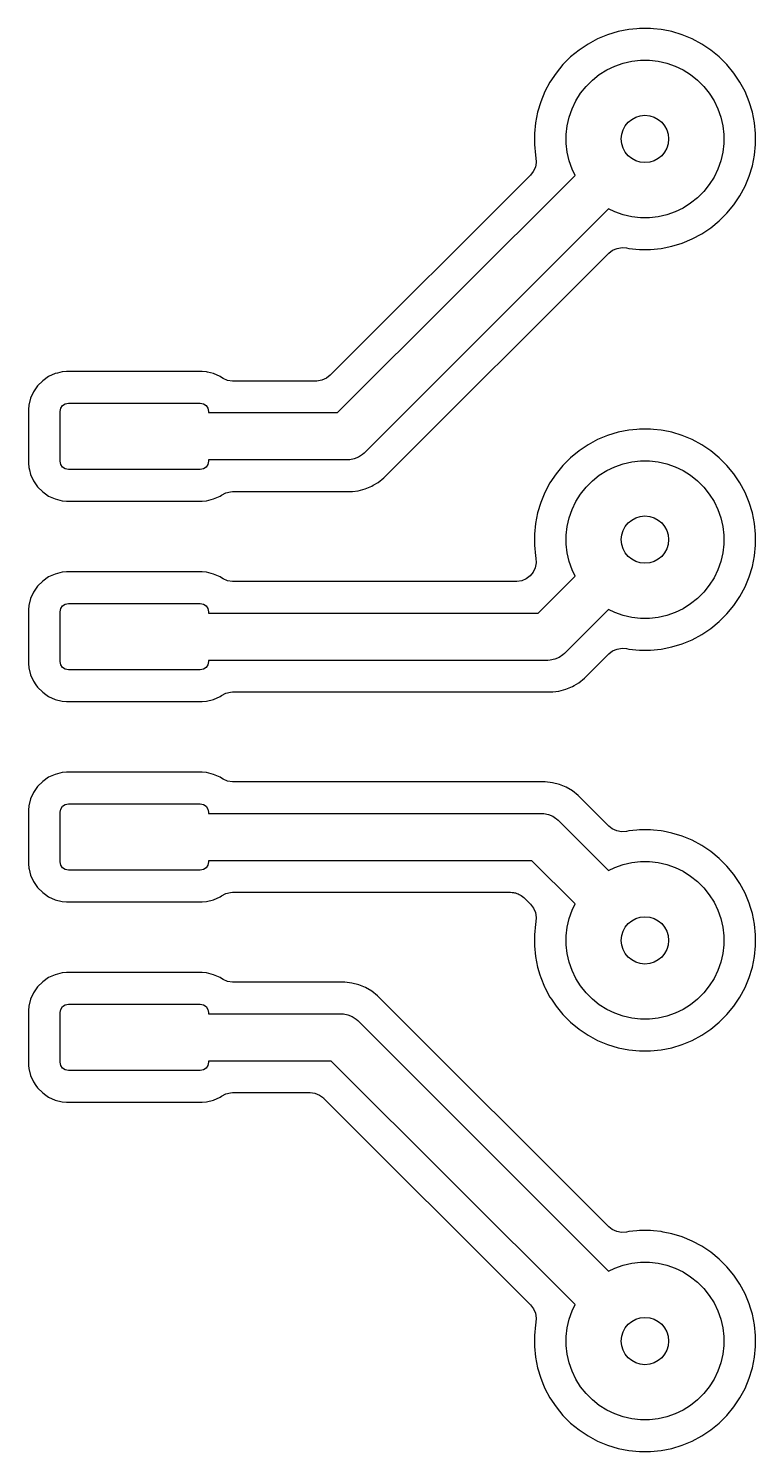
# Model space of a CAD drawing. Header units: millimetres. Extents: x 88 to 236, y -149 to -88.
# Drawn here: x 144.82 to 149.43, y -133.15 to -124.13 of the extents above; entities that cross this region are included whole.
import ezdxf

# ---------------------------------------------------------------- set-up
doc = ezdxf.new("R2010")
doc.units = ezdxf.units.MM
doc.layers.add('F.Cu', color=13, linetype='CONTINUOUS', true_color=0xc83434)

msp = doc.modelspace()

# ---------------------------------------------------------------- linework, layer by layer
at = {"layer": 'F.Cu', "linetype": 'CONTINUOUS'}
for p, q in [((148.430135, -124.195992), (148.369441, -124.228433)), ((148.430143, -124.195989), (148.430135, -124.195992)), ((148.493728, -124.169651), (148.430143, -124.195989)), ((148.55958, -124.149674), (148.493728, -124.169651)), ((148.559592, -124.149671), (148.55958, -124.149674)), ((148.627096, -124.136245), (148.559592, -124.149671)), ((148.627105, -124.136244), (148.627096, -124.136245)), ((148.679101, -124.131123), (148.627105, -124.136244)), ((148.695587, -124.1295), (148.679101, -124.131123)), ((148.764413, -124.1295), (148.695587, -124.1295)), ((148.783155, -124.131345), (148.764413, -124.1295)), ((148.832894, -124.136244), (148.783155, -124.131345)), ((148.832903, -124.136245), (148.832894, -124.136244)), ((148.832907, -124.136245), (148.832903, -124.136245)), ((148.832909, -124.136246), (148.832907, -124.136245)), ((148.845961, -124.138842), (148.832909, -124.136246)), ((148.900407, -124.149671), (148.845961, -124.138842)), ((148.900419, -124.149674), (148.900407, -124.149671)), ((148.966271, -124.169651), (148.900419, -124.149674)), ((148.966275, -124.169652), (148.966271, -124.169651)), ((148.966276, -124.169653), (148.966275, -124.169652)), ((149.029864, -124.195992), (148.966276, -124.169653)), ((149.090558, -124.228433), (149.029864, -124.195992)), ((148.312204, -124.266677), (148.258999, -124.310342)), ((148.312207, -124.266675), (148.312204, -124.266677)), ((148.369431, -124.228439), (148.312207, -124.266675)), ((148.369441, -124.228433), (148.369431, -124.228439)), ((149.090568, -124.228439), (149.090558, -124.228433)), ((149.147792, -124.266675), (149.090568, -124.228439)), ((149.147795, -124.266677), (149.147792, -124.266675)), ((149.201, -124.310342), (149.147795, -124.266677)), ((148.210342, -124.358999), (148.166677, -124.412204)), ((148.258999, -124.310342), (148.210342, -124.358999)), ((148.440664, -124.42222), (148.488141, -124.392388)), ((148.488141, -124.392388), (148.538658, -124.36806)), ((148.538658, -124.36806), (148.591582, -124.349541)), ((148.591582, -124.349541), (148.646247, -124.337064)), ((148.646247, -124.337064), (148.701965, -124.330787)), ((148.701965, -124.330787), (148.758035, -124.330787)), ((148.758035, -124.330787), (148.813753, -124.337064)), ((148.813753, -124.337064), (148.868418, -124.349541)), ((148.868418, -124.349541), (148.921342, -124.36806)), ((148.921342, -124.36806), (148.971859, -124.392388)), ((148.971859, -124.392388), (149.019336, -124.42222)), ((149.249657, -124.358999), (149.201, -124.310342)), ((149.249661, -124.359004), (149.249657, -124.358999)), ((149.249662, -124.359005), (149.249661, -124.359004)), ((149.293326, -124.412209), (149.249662, -124.359005)), ((148.128433, -124.469441), (148.095992, -124.530135)), ((148.128439, -124.469431), (148.128433, -124.469441)), ((148.166675, -124.412207), (148.128439, -124.469431)), ((148.166677, -124.412204), (148.166675, -124.412207)), ((148.357179, -124.496827), (148.396827, -124.457179)), ((148.396827, -124.457179), (148.440664, -124.42222)), ((149.019336, -124.42222), (149.063173, -124.457179)), ((149.063173, -124.457179), (149.102821, -124.496827)), ((149.331564, -124.469437), (149.293326, -124.412209)), ((149.364008, -124.530136), (149.331564, -124.469437)), ((148.095989, -124.530143), (148.069651, -124.593728)), ((148.095992, -124.530135), (148.095989, -124.530143)), ((148.292388, -124.588141), (148.32222, -124.540664)), ((148.32222, -124.540664), (148.357179, -124.496827)), ((149.102821, -124.496827), (149.13778, -124.540664)), ((149.13778, -124.540664), (149.167612, -124.588141)), ((149.390347, -124.593724), (149.364008, -124.530136)), ((148.049671, -124.659592), (148.036245, -124.727096)), ((148.049674, -124.65958), (148.049671, -124.659592)), ((148.069651, -124.593728), (148.049674, -124.65958)), ((148.249541, -124.691582), (148.26806, -124.638658)), ((148.26806, -124.638658), (148.292388, -124.588141)), ((149.167612, -124.588141), (149.19194, -124.638658)), ((149.19194, -124.638658), (149.210459, -124.691582)), ((149.410327, -124.659587), (149.390347, -124.593724)), ((149.423754, -124.727091), (149.410327, -124.659587)), ((148.036244, -124.727105), (148.0295, -124.795588)), ((148.036245, -124.727096), (148.036244, -124.727105)), ((148.230787, -124.801965), (148.237064, -124.746247)), ((148.237064, -124.746247), (148.249541, -124.691582)), ((149.210459, -124.691582), (149.222936, -124.746247)), ((149.222936, -124.746247), (149.229213, -124.801965)), ((149.4305, -124.795587), (149.423754, -124.727091)), ((148.0295, -124.795588), (148.0295, -124.864411)), ((148.230787, -124.858035), (148.230787, -124.801965)), ((149.229213, -124.801965), (149.229213, -124.858035)), ((149.4305, -124.864413), (149.4305, -124.795587)), ((148.0295, -124.864411), (148.036244, -124.932894)), ((148.036244, -124.932894), (148.036245, -124.932901)), ((148.036245, -124.932901), (148.036246, -124.932909)), ((148.036246, -124.932909), (148.037078, -124.937091)), ((148.037078, -124.937091), (148.039105, -124.947283)), ((148.237064, -124.913753), (148.230787, -124.858035)), ((148.249541, -124.968418), (148.237064, -124.913753)), ((149.222936, -124.913753), (149.210459, -124.968418)), ((149.229213, -124.858035), (149.222936, -124.913753)), ((149.410327, -125.000413), (149.423754, -124.932909)), ((149.423754, -124.932909), (149.4305, -124.864413)), ((148.035712, -125.008865), (148.022698, -125.037092)), ((148.041298, -124.978288), (148.035712, -125.008865)), ((148.039105, -124.947283), (148.041298, -124.978288)), ((148.26806, -125.021342), (148.249541, -124.968418)), ((148.287064, -125.060803), (148.26806, -125.021342)), ((149.19194, -125.021342), (149.167612, -125.071859)), ((149.210459, -124.968418), (149.19194, -125.021342)), ((149.390347, -125.066276), (149.410327, -125.000413)), ((148.005167, -125.059149), (146.736137, -126.328181)), ((146.782868, -126.565), (148.287064, -125.060803)), ((148.022698, -125.037092), (148.005167, -125.059149)), ((149.13778, -125.119336), (149.102821, -125.163173)), ((149.167612, -125.071859), (149.13778, -125.119336)), ((149.364008, -125.129864), (149.390347, -125.066276)), ((149.063173, -125.202821), (149.019336, -125.23778)), ((149.102821, -125.163173), (149.063173, -125.202821)), ((149.293326, -125.247791), (149.331564, -125.190563)), ((149.331564, -125.190563), (149.364008, -125.129864)), ((148.499196, -125.272935), (146.951066, -126.821066)), ((148.538658, -125.29194), (148.499196, -125.272935)), ((148.591582, -125.310459), (148.538658, -125.29194)), ((148.921342, -125.29194), (148.868418, -125.310459)), ((148.971859, -125.267612), (148.921342, -125.29194)), ((149.019336, -125.23778), (148.971859, -125.267612)), ((149.200995, -125.349662), (149.249662, -125.300995)), ((149.249662, -125.300995), (149.293326, -125.247791)), ((148.646247, -125.322936), (148.591582, -125.310459)), ((148.701965, -125.329213), (148.646247, -125.322936)), ((148.758035, -125.329213), (148.701965, -125.329213)), ((148.813753, -125.322936), (148.758035, -125.329213)), ((148.868418, -125.310459), (148.813753, -125.322936)), ((149.147791, -125.393326), (149.200995, -125.349662)), ((148.966276, -125.490347), (149.029864, -125.464008)), ((149.029864, -125.464008), (149.090563, -125.431564)), ((149.090563, -125.431564), (149.147791, -125.393326)), ((147.076597, -126.979085), (148.500853, -125.554827)), ((148.500853, -125.554827), (148.525409, -125.53578)), ((148.525409, -125.53578), (148.553935, -125.523436)), ((148.553935, -125.523436), (148.584635, -125.518573)), ((148.584635, -125.518573), (148.612719, -125.520895)), ((148.612719, -125.520895), (148.627091, -125.523754)), ((148.627091, -125.523754), (148.695587, -125.5305)), ((148.695587, -125.5305), (148.695589, -125.5305)), ((148.695589, -125.5305), (148.764411, -125.5305)), ((148.764411, -125.5305), (148.764413, -125.5305)), ((148.764413, -125.5305), (148.832909, -125.523754)), ((148.832909, -125.523754), (148.900413, -125.510327)), ((148.900413, -125.510327), (148.966276, -125.490347)), ((144.914699, -126.362504), (144.882504, -126.394699)), ((144.914707, -126.362498), (144.914699, -126.362504)), ((144.952136, -126.336566), (144.914707, -126.362498)), ((144.993595, -126.317734), (144.952136, -126.336566)), ((144.9936, -126.317732), (144.993595, -126.317734)), ((144.993602, -126.317732), (144.9936, -126.317732)), ((145.008322, -126.314022), (144.993602, -126.317732)), ((145.03776, -126.306604), (145.008322, -126.314022)), ((145.064494, -126.3045), (145.03776, -126.306604)), ((145.0645, -126.3045), (145.064494, -126.3045)), ((145.9255, -126.3045), (145.0645, -126.3045)), ((145.925505, -126.3045), (145.9255, -126.3045)), ((145.952239, -126.306604), (145.925505, -126.3045)), ((145.959274, -126.308377), (145.952239, -126.306604)), ((145.996398, -126.317732), (145.959274, -126.308377)), ((145.9964, -126.317733), (145.996398, -126.317732)), ((145.996404, -126.317734), (145.9964, -126.317733)), ((146.037863, -126.336566), (145.996404, -126.317734)), ((146.037867, -126.336568), (146.037863, -126.336566)), ((146.046326, -126.342429), (146.037867, -126.336568)), ((146.057204, -126.349162), (146.046326, -126.342429)), ((146.086103, -126.360604), (146.057204, -126.349162)), ((146.116941, -126.3645), (146.086103, -126.360604)), ((146.648456, -126.3645), (146.116941, -126.3645)), ((146.652351, -126.364439), (146.648456, -126.3645)), ((146.683051, -126.359576), (146.652351, -126.364439)), ((146.711577, -126.347232), (146.683051, -126.359576)), ((146.736137, -126.328181), (146.711577, -126.347232)), ((144.837732, -126.473603), (144.826604, -126.51776)), ((144.837734, -126.473595), (144.837732, -126.473603)), ((144.856566, -126.432136), (144.837734, -126.473595)), ((144.882498, -126.394707), (144.856566, -126.432136)), ((144.882504, -126.394699), (144.882498, -126.394707)), ((144.826604, -126.51776), (144.8245, -126.544494)), ((144.8245, -126.544494), (144.8245, -126.885505)), ((145.025, -126.5575), (145.028996, -126.537409)), ((145.025, -126.8725), (145.025, -126.5575)), ((145.028996, -126.537409), (145.040377, -126.520377)), ((145.040377, -126.520377), (145.057409, -126.508996)), ((145.057409, -126.508996), (145.0775, -126.505)), ((145.0775, -126.505), (145.9125, -126.505)), ((145.9125, -126.505), (145.932591, -126.508996)), ((145.932591, -126.508996), (145.949623, -126.520377)), ((145.949623, -126.520377), (145.961004, -126.537409)), ((145.961004, -126.537409), (145.965, -126.5575)), ((145.965, -126.5575), (145.965, -126.565)), ((145.965, -126.565), (146.782868, -126.565)), ((148.430135, -126.735992), (148.369441, -126.768433)), ((148.430143, -126.735989), (148.430135, -126.735992)), ((148.493728, -126.709651), (148.430143, -126.735989)), ((148.55958, -126.689674), (148.493728, -126.709651)), ((148.559592, -126.689671), (148.55958, -126.689674)), ((148.627096, -126.676245), (148.559592, -126.689671)), ((148.627105, -126.676244), (148.627096, -126.676245)), ((148.679101, -126.671123), (148.627105, -126.676244)), ((148.695587, -126.6695), (148.679101, -126.671123)), ((148.764413, -126.6695), (148.695587, -126.6695)), ((148.783155, -126.671345), (148.764413, -126.6695)), ((148.832894, -126.676244), (148.783155, -126.671345)), ((148.832903, -126.676245), (148.832894, -126.676244)), ((148.832907, -126.676245), (148.832903, -126.676245)), ((148.832909, -126.676246), (148.832907, -126.676245)), ((148.845961, -126.678842), (148.832909, -126.676246)), ((148.900407, -126.689671), (148.845961, -126.678842)), ((148.900419, -126.689674), (148.900407, -126.689671)), ((148.966271, -126.709651), (148.900419, -126.689674)), ((148.966275, -126.709652), (148.966271, -126.709651)), ((148.966276, -126.709653), (148.966275, -126.709652)), ((149.029864, -126.735992), (148.966276, -126.709653)), ((149.090558, -126.768433), (149.029864, -126.735992)), ((146.940159, -126.830952), (146.91571, -126.847288)), ((146.951066, -126.821066), (146.940159, -126.830952)), ((148.312204, -126.806677), (148.258999, -126.850342)), ((148.312207, -126.806675), (148.312204, -126.806677)), ((148.369431, -126.768439), (148.312207, -126.806675)), ((148.369441, -126.768433), (148.369431, -126.768439)), ((149.090568, -126.768439), (149.090558, -126.768433)), ((149.147792, -126.806675), (149.090568, -126.768439)), ((149.147795, -126.806677), (149.147792, -126.806675)), ((149.201, -126.850342), (149.147795, -126.806677)), ((144.8245, -126.885505), (144.826604, -126.912239)), ((144.826604, -126.912239), (144.830313, -126.926958)), ((145.028996, -126.892591), (145.025, -126.8725)), ((145.040377, -126.909623), (145.028996, -126.892591)), ((145.057409, -126.921004), (145.040377, -126.909623)), ((145.0775, -126.925), (145.057409, -126.921004)), ((145.9125, -126.925), (145.0775, -126.925)), ((145.932591, -126.921004), (145.9125, -126.925)), ((145.949623, -126.909623), (145.932591, -126.921004)), ((145.961004, -126.892591), (145.949623, -126.909623)), ((145.965, -126.8725), (145.961004, -126.892591)), ((146.845, -126.865), (145.965, -126.865)), ((145.965, -126.865), (145.965, -126.8725)), ((146.859703, -126.864278), (146.845, -126.865)), ((146.888543, -126.858541), (146.859703, -126.864278)), ((146.91571, -126.847288), (146.888543, -126.858541)), ((148.210342, -126.898999), (148.166677, -126.952204)), ((148.258999, -126.850342), (148.210342, -126.898999)), ((148.488141, -126.932388), (148.538658, -126.90806)), ((148.538658, -126.90806), (148.591582, -126.889541)), ((148.591582, -126.889541), (148.646247, -126.877064)), ((148.646247, -126.877064), (148.701965, -126.870787)), ((148.701965, -126.870787), (148.758035, -126.870787)), ((148.758035, -126.870787), (148.813753, -126.877064)), ((148.813753, -126.877064), (148.868418, -126.889541)), ((148.868418, -126.889541), (148.921342, -126.90806)), ((148.921342, -126.90806), (148.971859, -126.932388)), ((149.249657, -126.898999), (149.201, -126.850342)), ((149.249661, -126.899004), (149.249657, -126.898999)), ((149.249662, -126.899005), (149.249661, -126.899004)), ((149.293326, -126.952209), (149.249662, -126.899005)), ((144.830313, -126.926958), (144.837732, -126.956398)), ((144.837732, -126.956398), (144.837734, -126.956404)), ((144.837734, -126.956404), (144.856566, -126.997863)), ((144.856566, -126.997863), (144.864581, -127.009431)), ((144.864581, -127.009431), (144.882501, -127.035297)), ((147.008203, -127.025497), (147.040145, -127.007056)), ((147.040145, -127.007056), (147.076597, -126.979085)), ((148.128433, -127.009441), (148.095992, -127.070135)), ((148.128439, -127.009431), (148.128433, -127.009441)), ((148.166675, -126.952207), (148.128439, -127.009431)), ((148.166677, -126.952204), (148.166675, -126.952207)), ((148.357179, -127.036827), (148.396827, -126.997179)), ((148.396827, -126.997179), (148.440664, -126.96222)), ((148.440664, -126.96222), (148.488141, -126.932388)), ((148.971859, -126.932388), (149.019336, -126.96222)), ((149.019336, -126.96222), (149.063173, -126.997179)), ((149.063173, -126.997179), (149.102821, -127.036827)), ((149.331564, -127.009437), (149.293326, -126.952209)), ((149.364008, -127.070136), (149.331564, -127.009437)), ((144.882501, -127.035297), (144.914703, -127.067499)), ((144.914703, -127.067499), (144.933235, -127.080338)), ((144.933235, -127.080338), (144.952136, -127.093433)), ((144.952136, -127.093433), (144.952137, -127.093433)), ((144.952137, -127.093433), (144.952138, -127.093434)), ((144.952138, -127.093434), (144.993602, -127.112268)), ((145.996398, -127.112268), (146.037862, -127.093434)), ((146.037862, -127.093434), (146.037864, -127.093432)), ((146.037864, -127.093432), (146.037867, -127.093431)), ((146.037867, -127.093431), (146.046326, -127.087571)), ((146.046326, -127.087571), (146.073893, -127.073212)), ((146.073893, -127.073212), (146.104165, -127.06616)), ((146.104165, -127.06616), (146.116941, -127.0655)), ((146.116941, -127.0655), (146.867974, -127.0655)), ((146.867974, -127.0655), (146.877083, -127.0643)), ((146.877083, -127.0643), (146.913526, -127.059503)), ((146.913526, -127.059503), (146.957906, -127.047611)), ((146.957906, -127.047611), (147.000355, -127.030028)), ((147.000355, -127.030028), (147.008203, -127.025497)), ((148.095989, -127.070143), (148.069651, -127.133728)), ((148.095992, -127.070135), (148.095989, -127.070143)), ((148.292388, -127.128141), (148.32222, -127.080664)), ((148.32222, -127.080664), (148.357179, -127.036827)), ((149.102821, -127.036827), (149.13778, -127.080664)), ((149.13778, -127.080664), (149.167612, -127.128141)), ((149.390347, -127.133724), (149.364008, -127.070136)), ((144.993602, -127.112268), (145.037762, -127.123396)), ((145.037762, -127.123396), (145.0645, -127.1255)), ((145.0645, -127.1255), (145.064509, -127.1255)), ((145.064509, -127.1255), (145.925491, -127.1255)), ((145.925491, -127.1255), (145.9255, -127.1255)), ((145.9255, -127.1255), (145.952238, -127.123396)), ((145.952238, -127.123396), (145.996398, -127.112268)), ((148.069651, -127.133728), (148.049674, -127.19958)), ((148.249541, -127.231582), (148.26806, -127.178658)), ((148.26806, -127.178658), (148.292388, -127.128141)), ((149.167612, -127.128141), (149.19194, -127.178658)), ((149.19194, -127.178658), (149.210459, -127.231582)), ((149.410327, -127.199587), (149.390347, -127.133724)), ((148.036244, -127.267105), (148.0295, -127.335588)), ((148.036245, -127.267096), (148.036244, -127.267105)), ((148.049671, -127.199592), (148.036245, -127.267096)), ((148.049674, -127.19958), (148.049671, -127.199592)), ((148.230787, -127.341965), (148.237064, -127.286247)), ((148.237064, -127.286247), (148.249541, -127.231582)), ((149.210459, -127.231582), (149.222936, -127.286247)), ((149.222936, -127.286247), (149.229213, -127.341965)), ((149.423754, -127.267091), (149.410327, -127.199587)), ((149.4305, -127.335587), (149.423754, -127.267091)), ((148.0295, -127.335588), (148.0295, -127.404411)), ((148.230787, -127.398035), (148.230787, -127.341965)), ((149.229213, -127.341965), (149.229213, -127.398035)), ((149.4305, -127.404413), (149.4305, -127.335587)), ((148.0295, -127.404411), (148.036244, -127.472894)), ((148.237064, -127.453753), (148.230787, -127.398035)), ((148.249541, -127.508418), (148.237064, -127.453753)), ((149.222936, -127.453753), (149.210459, -127.508418)), ((149.229213, -127.398035), (149.222936, -127.453753)), ((149.423754, -127.472909), (149.4305, -127.404413)), ((148.035521, -127.547893), (148.022508, -127.576121)), ((148.041106, -127.517317), (148.035521, -127.547893)), ((148.036244, -127.472894), (148.036245, -127.472903)), ((148.036245, -127.472903), (148.038912, -127.486311)), ((148.038912, -127.486311), (148.041106, -127.517317)), ((148.26806, -127.561342), (148.249541, -127.508418)), ((149.210459, -127.508418), (149.19194, -127.561342)), ((149.390347, -127.606276), (149.410327, -127.540413)), ((149.410327, -127.540413), (149.423754, -127.472909)), ((144.914699, -127.632504), (144.882504, -127.664699)), ((144.914707, -127.632498), (144.914699, -127.632504)), ((144.952136, -127.606566), (144.914707, -127.632498)), ((144.993595, -127.587734), (144.952136, -127.606566)), ((144.9936, -127.587732), (144.993595, -127.587734)), ((144.993602, -127.587732), (144.9936, -127.587732)), ((145.008322, -127.584022), (144.993602, -127.587732)), ((145.03776, -127.576604), (145.008322, -127.584022)), ((145.064494, -127.5745), (145.03776, -127.576604)), ((145.0645, -127.5745), (145.064494, -127.5745)), ((145.9255, -127.5745), (145.0645, -127.5745)), ((145.925505, -127.5745), (145.9255, -127.5745)), ((145.952239, -127.576604), (145.925505, -127.5745)), ((145.966958, -127.580313), (145.952239, -127.576604)), ((145.996398, -127.587732), (145.966958, -127.580313)), ((145.9964, -127.587733), (145.996398, -127.587732)), ((145.996404, -127.587734), (145.9964, -127.587733)), ((146.037863, -127.606566), (145.996404, -127.587734)), ((146.037867, -127.606568), (146.037863, -127.606566)), ((146.046326, -127.612429), (146.037867, -127.606568)), ((146.057204, -127.619162), (146.046326, -127.612429)), ((146.086103, -127.630604), (146.057204, -127.619162)), ((146.116941, -127.6345), (146.086103, -127.630604)), ((147.917294, -127.6345), (146.116941, -127.6345)), ((147.918265, -127.634496), (147.917294, -127.6345)), ((147.949071, -127.630359), (147.918265, -127.634496)), ((147.977881, -127.618691), (147.949071, -127.630359)), ((148.002883, -127.600225), (147.977881, -127.618691)), ((148.022508, -127.576121), (148.002883, -127.600225)), ((148.052868, -127.835), (148.287064, -127.600803)), ((148.287064, -127.600803), (148.26806, -127.561342)), ((149.167612, -127.611859), (149.13778, -127.659336)), ((149.19194, -127.561342), (149.167612, -127.611859)), ((149.364008, -127.669864), (149.390347, -127.606276)), ((144.856566, -127.702136), (144.837734, -127.743595)), ((144.882498, -127.664707), (144.856566, -127.702136)), ((144.882504, -127.664699), (144.882498, -127.664707)), ((149.102821, -127.703173), (149.063173, -127.742821)), ((149.13778, -127.659336), (149.102821, -127.703173)), ((149.293326, -127.787791), (149.331564, -127.730563)), ((149.331564, -127.730563), (149.364008, -127.669864)), ((144.826602, -127.787792), (144.8245, -127.8145)), ((144.8245, -127.8145), (144.8245, -128.1555)), ((144.826604, -127.78776), (144.826602, -127.787792)), ((144.837732, -127.743603), (144.826604, -127.78776)), ((144.837734, -127.743595), (144.837732, -127.743603)), ((145.025, -127.8275), (145.028996, -127.807409)), ((145.025, -128.1425), (145.025, -127.8275)), ((145.028996, -127.807409), (145.040377, -127.790377)), ((145.040377, -127.790377), (145.057409, -127.778996)), ((145.057409, -127.778996), (145.0775, -127.775)), ((145.0775, -127.775), (145.9125, -127.775)), ((145.9125, -127.775), (145.932591, -127.778996)), ((145.932591, -127.778996), (145.949623, -127.790377)), ((145.949623, -127.790377), (145.961004, -127.807409)), ((145.961004, -127.807409), (145.965, -127.8275)), ((145.965, -127.8275), (145.965, -127.835)), ((148.499196, -127.812935), (148.221066, -128.091066)), ((148.538658, -127.83194), (148.499196, -127.812935)), ((148.971859, -127.807612), (148.921342, -127.83194)), ((149.019336, -127.77778), (148.971859, -127.807612)), ((149.063173, -127.742821), (149.019336, -127.77778)), ((149.249662, -127.840995), (149.293326, -127.787791)), ((145.965, -127.835), (148.052868, -127.835)), ((148.591582, -127.850459), (148.538658, -127.83194)), ((148.646247, -127.862936), (148.591582, -127.850459)), ((148.701965, -127.869213), (148.646247, -127.862936)), ((148.758035, -127.869213), (148.701965, -127.869213)), ((148.813753, -127.862936), (148.758035, -127.869213)), ((148.868418, -127.850459), (148.813753, -127.862936)), ((148.921342, -127.83194), (148.868418, -127.850459)), ((149.147791, -127.933326), (149.200995, -127.889662)), ((149.200995, -127.889662), (149.249662, -127.840995)), ((148.966276, -128.030347), (149.029864, -128.004008)), ((149.029864, -128.004008), (149.090563, -127.971564)), ((149.090563, -127.971564), (149.147791, -127.933326)), ((148.221066, -128.091066), (148.210159, -128.100952)), ((148.346597, -128.249085), (148.500857, -128.094823)), ((148.500857, -128.094823), (148.525408, -128.07578)), ((148.525408, -128.07578), (148.553934, -128.063436)), ((148.553934, -128.063436), (148.584634, -128.058573)), ((148.584634, -128.058573), (148.612719, -128.060895)), ((148.612719, -128.060895), (148.627091, -128.063754)), ((148.627091, -128.063754), (148.695587, -128.0705)), ((148.695587, -128.0705), (148.695589, -128.0705)), ((148.695589, -128.0705), (148.764411, -128.0705)), ((148.764411, -128.0705), (148.764413, -128.0705)), ((148.764413, -128.0705), (148.832909, -128.063754)), ((148.832909, -128.063754), (148.900413, -128.050327)), ((148.900413, -128.050327), (148.966276, -128.030347)), ((144.8245, -128.1555), (144.826604, -128.182238)), ((144.826604, -128.182238), (144.837732, -128.226398)), ((145.028996, -128.162591), (145.025, -128.1425)), ((145.040377, -128.179623), (145.028996, -128.162591)), ((145.057409, -128.191004), (145.040377, -128.179623)), ((145.949623, -128.179623), (145.932591, -128.191004)), ((145.961004, -128.162591), (145.949623, -128.179623)), ((145.965, -128.1425), (145.961004, -128.162591)), ((148.115, -128.135), (145.965, -128.135)), ((145.965, -128.135), (145.965, -128.1425)), ((148.129703, -128.134278), (148.115, -128.135)), ((148.158543, -128.128541), (148.129703, -128.134278)), ((148.18571, -128.117288), (148.158543, -128.128541)), ((148.210159, -128.100952), (148.18571, -128.117288)), ((144.837732, -128.226398), (144.837734, -128.226404)), ((144.837734, -128.226404), (144.856566, -128.267863)), ((144.856566, -128.267863), (144.872096, -128.290278)), ((145.0775, -128.195), (145.057409, -128.191004)), ((145.9125, -128.195), (145.0775, -128.195)), ((145.932591, -128.191004), (145.9125, -128.195)), ((148.281222, -128.293754), (148.310145, -128.277056)), ((148.310145, -128.277056), (148.346597, -128.249085)), ((144.872096, -128.290278), (144.882501, -128.305297)), ((144.882501, -128.305297), (144.914703, -128.337499)), ((144.914703, -128.337499), (144.933957, -128.350838)), ((144.933957, -128.350838), (144.952136, -128.363433)), ((144.952136, -128.363433), (144.952137, -128.363433)), ((144.952137, -128.363433), (144.952138, -128.363434)), ((144.952138, -128.363434), (144.993602, -128.382268)), ((145.996398, -128.382268), (146.037862, -128.363434)), ((146.037862, -128.363434), (146.037864, -128.363432)), ((146.037864, -128.363432), (146.037867, -128.363431)), ((146.037867, -128.363431), (146.046326, -128.357571)), ((146.046326, -128.357571), (146.073893, -128.343212)), ((146.073893, -128.343212), (146.104165, -128.33616)), ((146.104165, -128.33616), (146.116941, -128.3355)), ((146.116941, -128.3355), (148.137974, -128.3355)), ((148.137974, -128.3355), (148.147083, -128.3343)), ((148.147083, -128.3343), (148.183526, -128.329503)), ((148.183526, -128.329503), (148.227906, -128.317611)), ((148.227906, -128.317611), (148.270355, -128.300028)), ((148.270355, -128.300028), (148.281222, -128.293754)), ((144.993602, -128.382268), (145.037762, -128.393396)), ((145.037762, -128.393396), (145.0645, -128.3955)), ((145.0645, -128.3955), (145.064509, -128.3955)), ((145.064509, -128.3955), (145.925491, -128.3955)), ((145.925491, -128.3955), (145.9255, -128.3955)), ((145.9255, -128.3955), (145.952238, -128.393396)), ((145.952238, -128.393396), (145.996398, -128.382268)), ((144.914699, -128.902504), (144.882504, -128.934699)), ((144.914707, -128.902498), (144.914699, -128.902504)), ((144.952136, -128.876566), (144.914707, -128.902498)), ((144.993595, -128.857734), (144.952136, -128.876566)), ((144.9936, -128.857732), (144.993595, -128.857734)), ((144.993602, -128.857732), (144.9936, -128.857732)), ((145.008322, -128.854022), (144.993602, -128.857732)), ((145.03776, -128.846604), (145.008322, -128.854022)), ((145.064494, -128.8445), (145.03776, -128.846604)), ((145.0645, -128.8445), (145.064494, -128.8445)), ((145.9255, -128.8445), (145.0645, -128.8445)), ((145.925505, -128.8445), (145.9255, -128.8445)), ((145.952239, -128.846604), (145.925505, -128.8445)), ((145.966958, -128.850313), (145.952239, -128.846604)), ((145.996398, -128.857732), (145.966958, -128.850313)), ((145.9964, -128.857733), (145.996398, -128.857732)), ((145.996404, -128.857734), (145.9964, -128.857733)), ((146.037863, -128.876566), (145.996404, -128.857734)), ((146.037867, -128.876568), (146.037863, -128.876566)), ((146.046326, -128.882429), (146.037867, -128.876568)), ((146.057204, -128.889162), (146.046326, -128.882429)), ((146.086103, -128.900604), (146.057204, -128.889162)), ((146.116941, -128.9045), (146.086103, -128.900604)), ((148.097973, -128.9045), (146.116941, -128.9045)), ((148.097974, -128.9045), (148.097973, -128.9045)), ((148.143522, -128.910496), (148.097974, -128.9045)), ((144.856566, -128.972136), (144.837734, -129.013595)), ((144.882498, -128.934707), (144.856566, -128.972136)), ((144.882504, -128.934699), (144.882498, -128.934707)), ((148.143525, -128.910496), (148.143522, -128.910496)), ((148.143526, -128.910497), (148.143525, -128.910496)), ((148.187906, -128.922389), (148.143526, -128.910497)), ((148.230355, -128.939972), (148.187906, -128.922389)), ((148.270145, -128.962944), (148.230355, -128.939972)), ((148.306597, -128.990915), (148.270145, -128.962944)), ((148.306599, -128.990917), (148.306597, -128.990915)), ((148.500849, -129.185167), (148.306599, -128.990917)), ((144.826604, -129.05776), (144.8245, -129.084494)), ((144.8245, -129.084494), (144.8245, -129.425505)), ((144.837732, -129.013603), (144.826604, -129.05776)), ((144.837734, -129.013595), (144.837732, -129.013603)), ((145.025, -129.0975), (145.028996, -129.077409)), ((145.028996, -129.077409), (145.040377, -129.060377)), ((145.040377, -129.060377), (145.057409, -129.048996)), ((145.057409, -129.048996), (145.0775, -129.045)), ((145.0775, -129.045), (145.9125, -129.045)), ((145.9125, -129.045), (145.932591, -129.048996)), ((145.932591, -129.048996), (145.949623, -129.060377)), ((145.949623, -129.060377), (145.961004, -129.077409)), ((145.961004, -129.077409), (145.965, -129.0975)), ((145.025, -129.4125), (145.025, -129.0975)), ((145.965, -129.0975), (145.965, -129.105)), ((145.965, -129.105), (148.075, -129.105)), ((148.075, -129.105), (148.089703, -129.105722)), ((148.089703, -129.105722), (148.118543, -129.111459)), ((148.118543, -129.111459), (148.14571, -129.122712)), ((148.14571, -129.122712), (148.163352, -129.1345)), ((148.163352, -129.1345), (148.170159, -129.139048)), ((148.170159, -129.139048), (148.181066, -129.148934)), ((148.181066, -129.148934), (148.499196, -129.467064)), ((148.522904, -129.202696), (148.500849, -129.185167)), ((148.551131, -129.215712), (148.522904, -129.202696)), ((148.581707, -129.221298), (148.551131, -129.215712)), ((148.612712, -129.219105), (148.581707, -129.221298)), ((148.627085, -129.216247), (148.612712, -129.219105)), ((148.627088, -129.216246), (148.627085, -129.216247)), ((148.627091, -129.216246), (148.627088, -129.216246)), ((148.627092, -129.216245), (148.627091, -129.216246)), ((148.627105, -129.216244), (148.627092, -129.216245)), ((148.679101, -129.211123), (148.627105, -129.216244)), ((148.695587, -129.2095), (148.679101, -129.211123)), ((148.764413, -129.2095), (148.695587, -129.2095)), ((148.783155, -129.211345), (148.764413, -129.2095)), ((148.832894, -129.216244), (148.783155, -129.211345)), ((148.832903, -129.216245), (148.832894, -129.216244)), ((148.832907, -129.216245), (148.832903, -129.216245)), ((148.832909, -129.216246), (148.832907, -129.216245)), ((148.845961, -129.218842), (148.832909, -129.216246)), ((148.900407, -129.229671), (148.845961, -129.218842)), ((148.900419, -129.229674), (148.900407, -129.229671)), ((148.966271, -129.249651), (148.900419, -129.229674)), ((148.966275, -129.249652), (148.966271, -129.249651)), ((148.966276, -129.249653), (148.966275, -129.249652)), ((149.029864, -129.275992), (148.966276, -129.249653)), ((149.090558, -129.308433), (149.029864, -129.275992)), ((149.090568, -129.308439), (149.090558, -129.308433)), ((149.147792, -129.346675), (149.090568, -129.308439)), ((149.147795, -129.346677), (149.147792, -129.346675)), ((149.201, -129.390342), (149.147795, -129.346677)), ((144.8245, -129.425505), (144.826604, -129.452239)), ((145.028996, -129.432591), (145.025, -129.4125)), ((145.040377, -129.449623), (145.028996, -129.432591)), ((145.057409, -129.461004), (145.040377, -129.449623)), ((145.949623, -129.449623), (145.932591, -129.461004)), ((145.961004, -129.432591), (145.949623, -129.449623)), ((145.965, -129.4125), (145.961004, -129.432591)), ((148.012868, -129.405), (145.965, -129.405)), ((145.965, -129.405), (145.965, -129.4125)), ((148.287064, -129.679196), (148.012868, -129.405)), ((148.499196, -129.467064), (148.538658, -129.44806)), ((148.538658, -129.44806), (148.591582, -129.429541)), ((148.591582, -129.429541), (148.646247, -129.417064)), ((148.646247, -129.417064), (148.701965, -129.410787)), ((148.701965, -129.410787), (148.758035, -129.410787)), ((148.758035, -129.410787), (148.813753, -129.417064)), ((148.813753, -129.417064), (148.868418, -129.429541)), ((148.868418, -129.429541), (148.921342, -129.44806)), ((148.921342, -129.44806), (148.971859, -129.472388)), ((149.249657, -129.438999), (149.201, -129.390342)), ((149.249661, -129.439004), (149.249657, -129.438999)), ((149.249662, -129.439005), (149.249661, -129.439004)), ((149.293326, -129.492209), (149.249662, -129.439005)), ((144.826604, -129.452239), (144.828478, -129.459674)), ((144.828478, -129.459674), (144.837732, -129.496398)), ((144.837732, -129.496398), (144.837734, -129.496404)), ((144.837734, -129.496404), (144.856566, -129.537863)), ((144.856566, -129.537863), (144.864581, -129.549431)), ((145.0775, -129.465), (145.057409, -129.461004)), ((145.9125, -129.465), (145.0775, -129.465)), ((145.932591, -129.461004), (145.9125, -129.465)), ((148.971859, -129.472388), (149.019336, -129.50222)), ((149.019336, -129.50222), (149.063173, -129.537179)), ((149.063173, -129.537179), (149.102821, -129.576827)), ((149.331564, -129.549437), (149.293326, -129.492209)), ((144.864581, -129.549431), (144.882501, -129.575297)), ((144.882501, -129.575297), (144.914703, -129.607499)), ((144.914703, -129.607499), (144.933235, -129.620338)), ((144.933235, -129.620338), (144.952136, -129.633433)), ((146.037867, -129.633431), (146.046326, -129.627571)), ((146.046326, -129.627571), (146.073893, -129.613212)), ((146.073893, -129.613212), (146.104165, -129.60616)), ((146.104165, -129.60616), (146.116941, -129.6055)), ((146.116941, -129.6055), (147.878456, -129.6055)), ((147.878456, -129.6055), (147.888119, -129.60672)), ((147.888119, -129.60672), (147.897854, -129.607027)), ((147.897854, -129.607027), (147.90348, -129.608661)), ((147.90348, -129.608661), (147.909294, -129.609396)), ((147.909294, -129.609396), (147.918346, -129.61298)), ((147.918346, -129.61298), (147.927702, -129.615698)), ((147.927702, -129.615698), (147.932747, -129.618681)), ((147.932747, -129.618681), (147.938193, -129.620838)), ((147.938193, -129.620838), (147.946073, -129.626563)), ((147.946073, -129.626563), (147.954456, -129.631521)), ((147.954456, -129.631521), (147.961759, -129.637959)), ((149.102821, -129.576827), (149.13778, -129.620664)), ((149.13778, -129.620664), (149.167612, -129.668141)), ((149.364008, -129.610136), (149.331564, -129.549437)), ((149.390347, -129.673724), (149.364008, -129.610136)), ((144.952136, -129.633433), (144.952137, -129.633433)), ((144.952137, -129.633433), (144.952138, -129.633434)), ((144.952138, -129.633434), (144.993602, -129.652268)), ((144.993602, -129.652268), (145.037762, -129.663396)), ((145.037762, -129.663396), (145.0645, -129.6655)), ((145.0645, -129.6655), (145.064509, -129.6655)), ((145.064509, -129.6655), (145.925491, -129.6655)), ((145.925491, -129.6655), (145.9255, -129.6655)), ((145.9255, -129.6655), (145.952238, -129.663396)), ((145.952238, -129.663396), (145.996398, -129.652268)), ((145.996398, -129.652268), (146.037862, -129.633434)), ((146.037862, -129.633434), (146.037864, -129.633432)), ((146.037864, -129.633432), (146.037867, -129.633431)), ((147.961759, -129.637959), (147.96334, -129.639108)), ((147.96334, -129.639108), (147.966134, -129.641816)), ((147.966134, -129.641816), (148.005167, -129.680849)), ((148.005167, -129.680849), (148.024218, -129.705409)), ((148.024218, -129.705409), (148.036562, -129.733935)), ((148.249541, -129.771582), (148.26806, -129.718658)), ((148.26806, -129.718658), (148.287064, -129.679196)), ((149.167612, -129.668141), (149.19194, -129.718658)), ((149.19194, -129.718658), (149.210459, -129.771582)), ((149.398988, -129.702209), (149.390347, -129.673724)), ((149.408612, -129.733935), (149.398988, -129.702209)), ((148.036244, -129.807105), (148.0295, -129.875588)), ((148.036247, -129.807085), (148.036244, -129.807105)), ((148.039105, -129.792712), (148.036247, -129.807085)), ((148.036562, -129.733935), (148.041425, -129.764635)), ((148.041425, -129.764635), (148.039105, -129.792712)), ((148.237064, -129.826247), (148.249541, -129.771582)), ((149.210459, -129.771582), (149.222936, -129.826247)), ((149.410327, -129.739587), (149.408612, -129.733935)), ((149.423754, -129.807091), (149.410327, -129.739587)), ((149.4305, -129.875587), (149.423754, -129.807091)), ((148.0295, -129.875588), (148.0295, -129.944411)), ((148.230787, -129.881965), (148.237064, -129.826247)), ((148.230787, -129.938035), (148.230787, -129.881965)), ((149.222936, -129.826247), (149.229213, -129.881965)), ((149.229213, -129.881965), (149.229213, -129.938035)), ((149.4305, -129.944413), (149.4305, -129.875587)), ((148.0295, -129.944411), (148.036244, -130.012894)), ((148.237064, -129.993753), (148.230787, -129.938035)), ((149.229213, -129.938035), (149.222936, -129.993753)), ((149.423754, -130.012909), (149.4305, -129.944413)), ((148.036244, -130.012894), (148.036245, -130.012903)), ((148.036245, -130.012903), (148.049671, -130.080407)), ((148.049671, -130.080407), (148.049674, -130.080419)), ((148.049674, -130.080419), (148.064028, -130.127734)), ((148.249541, -130.048418), (148.237064, -129.993753)), ((148.26806, -130.101342), (148.249541, -130.048418)), ((149.210459, -130.048418), (149.19194, -130.101342)), ((149.222936, -129.993753), (149.210459, -130.048418)), ((149.408757, -130.085588), (149.410327, -130.080413)), ((149.410327, -130.080413), (149.423754, -130.012909)), ((144.914699, -130.172504), (144.882504, -130.204699)), ((144.914707, -130.172498), (144.914699, -130.172504)), ((144.952136, -130.146566), (144.914707, -130.172498)), ((144.993595, -130.127734), (144.952136, -130.146566)), ((144.9936, -130.127732), (144.993595, -130.127734)), ((144.993602, -130.127732), (144.9936, -130.127732)), ((145.008322, -130.124022), (144.993602, -130.127732)), ((145.03776, -130.116604), (145.008322, -130.124022)), ((145.064494, -130.1145), (145.03776, -130.116604)), ((145.0645, -130.1145), (145.064494, -130.1145)), ((145.9255, -130.1145), (145.0645, -130.1145)), ((145.925505, -130.1145), (145.9255, -130.1145)), ((145.952239, -130.116604), (145.925505, -130.1145)), ((145.966958, -130.120313), (145.952239, -130.116604)), ((145.996398, -130.127732), (145.966958, -130.120313)), ((145.9964, -130.127733), (145.996398, -130.127732)), ((145.996404, -130.127734), (145.9964, -130.127733)), ((146.037863, -130.146566), (145.996404, -130.127734)), ((146.037867, -130.146568), (146.037863, -130.146566)), ((146.046326, -130.152429), (146.037867, -130.146568)), ((146.057204, -130.159162), (146.046326, -130.152429)), ((146.086103, -130.170604), (146.057204, -130.159162)), ((146.116941, -130.1745), (146.086103, -130.170604)), ((148.064028, -130.127734), (148.069653, -130.146276)), ((148.069653, -130.146276), (148.093854, -130.204703)), ((148.292388, -130.151859), (148.26806, -130.101342)), ((148.32222, -130.199336), (148.292388, -130.151859)), ((149.167612, -130.151859), (149.13778, -130.199336)), ((149.19194, -130.101342), (149.167612, -130.151859)), ((149.364008, -130.209864), (149.390347, -130.146276)), ((149.390347, -130.146276), (149.408757, -130.085588)), ((144.856566, -130.242136), (144.837734, -130.283595)), ((144.882498, -130.204707), (144.856566, -130.242136)), ((144.882504, -130.204699), (144.882498, -130.204707)), ((146.827973, -130.1745), (146.116941, -130.1745)), ((146.827974, -130.1745), (146.827973, -130.1745)), ((146.873522, -130.180496), (146.827974, -130.1745)), ((146.873525, -130.180496), (146.873522, -130.180496)), ((146.873526, -130.180497), (146.873525, -130.180496)), ((146.917906, -130.192389), (146.873526, -130.180497)), ((146.960355, -130.209972), (146.917906, -130.192389)), ((147.000145, -130.232944), (146.960355, -130.209972)), ((147.036597, -130.260915), (147.000145, -130.232944)), ((147.036599, -130.260917), (147.036597, -130.260915)), ((148.500849, -131.725167), (147.036599, -130.260917)), ((148.093854, -130.204703), (148.095989, -130.209856)), ((148.095989, -130.209856), (148.095992, -130.209864)), ((148.095992, -130.209864), (148.128433, -130.270558)), ((148.357179, -130.243173), (148.32222, -130.199336)), ((148.396827, -130.282821), (148.357179, -130.243173)), ((149.102821, -130.243173), (149.063173, -130.282821)), ((149.13778, -130.199336), (149.102821, -130.243173)), ((149.331564, -130.270563), (149.364008, -130.209864)), ((144.826604, -130.32776), (144.8245, -130.354494)), ((144.837732, -130.283603), (144.826604, -130.32776)), ((144.837734, -130.283595), (144.837732, -130.283603)), ((145.025, -130.3675), (145.028996, -130.347409)), ((145.028996, -130.347409), (145.040377, -130.330377)), ((145.040377, -130.330377), (145.057409, -130.318996)), ((145.057409, -130.318996), (145.0775, -130.315)), ((145.0775, -130.315), (145.9125, -130.315)), ((145.9125, -130.315), (145.932591, -130.318996)), ((145.932591, -130.318996), (145.949623, -130.330377)), ((145.949623, -130.330377), (145.961004, -130.347409)), ((145.961004, -130.347409), (145.965, -130.3675)), ((148.128433, -130.270558), (148.128439, -130.270568)), ((148.128439, -130.270568), (148.137148, -130.283602)), ((148.137148, -130.283602), (148.166653, -130.32776)), ((148.166653, -130.32776), (148.166675, -130.327792)), ((148.166675, -130.327792), (148.166677, -130.327795)), ((148.166677, -130.327795), (148.210342, -130.381)), ((148.440664, -130.31778), (148.396827, -130.282821)), ((148.488141, -130.347612), (148.440664, -130.31778)), ((148.538658, -130.37194), (148.488141, -130.347612)), ((148.971859, -130.347612), (148.921342, -130.37194)), ((149.019336, -130.31778), (148.971859, -130.347612)), ((149.063173, -130.282821), (149.019336, -130.31778)), ((149.249662, -130.380995), (149.293326, -130.327791)), ((149.293326, -130.327791), (149.331564, -130.270563)), ((144.8245, -130.354494), (144.8245, -130.695505)), ((145.025, -130.6825), (145.025, -130.3675)), ((145.965, -130.3675), (145.965, -130.375)), ((145.965, -130.375), (146.805, -130.375)), ((146.805, -130.375), (146.819703, -130.375722)), ((146.819703, -130.375722), (146.848543, -130.381459)), ((146.848543, -130.381459), (146.87571, -130.392712)), ((146.87571, -130.392712), (146.893352, -130.4045)), ((146.893352, -130.4045), (146.900159, -130.409048)), ((146.900159, -130.409048), (146.911066, -130.418934)), ((146.911066, -130.418934), (148.499196, -132.007064)), ((148.210342, -130.381), (148.258999, -130.429657)), ((148.258999, -130.429657), (148.259004, -130.429661)), ((148.259004, -130.429661), (148.259005, -130.429662)), ((148.259005, -130.429662), (148.312209, -130.473326)), ((148.591582, -130.390459), (148.538658, -130.37194)), ((148.646247, -130.402936), (148.591582, -130.390459)), ((148.701965, -130.409213), (148.646247, -130.402936)), ((148.758035, -130.409213), (148.701965, -130.409213)), ((148.813753, -130.402936), (148.758035, -130.409213)), ((148.868418, -130.390459), (148.813753, -130.402936)), ((148.921342, -130.37194), (148.868418, -130.390459)), ((149.147791, -130.473326), (149.200995, -130.429662)), ((149.200995, -130.429662), (149.249662, -130.380995)), ((148.312209, -130.473326), (148.369437, -130.511564)), ((148.369437, -130.511564), (148.430136, -130.544008)), ((149.029864, -130.544008), (149.090563, -130.511564)), ((149.090563, -130.511564), (149.147791, -130.473326)), ((148.430136, -130.544008), (148.493724, -130.570347)), ((148.493724, -130.570347), (148.559587, -130.590327)), ((148.559587, -130.590327), (148.627091, -130.603754)), ((148.627091, -130.603754), (148.695587, -130.6105)), ((148.695587, -130.6105), (148.695589, -130.6105)), ((148.695589, -130.6105), (148.764411, -130.6105)), ((148.764411, -130.6105), (148.764413, -130.6105)), ((148.764413, -130.6105), (148.832909, -130.603754)), ((148.832909, -130.603754), (148.900413, -130.590327)), ((148.900413, -130.590327), (148.966276, -130.570347)), ((148.966276, -130.570347), (149.029864, -130.544008)), ((144.8245, -130.695505), (144.825116, -130.703326)), ((144.825116, -130.703326), (144.826604, -130.722238)), ((145.028996, -130.702591), (145.025, -130.6825)), ((145.040377, -130.719623), (145.028996, -130.702591)), ((145.961004, -130.702591), (145.949623, -130.719623)), ((145.965, -130.6825), (145.961004, -130.702591)), ((146.742868, -130.675), (145.965, -130.675)), ((145.965, -130.675), (145.965, -130.6825)), ((148.287064, -132.219196), (146.742868, -130.675)), ((144.826604, -130.722238), (144.837732, -130.766398)), ((144.837732, -130.766398), (144.837734, -130.766404)), ((144.837734, -130.766404), (144.856566, -130.807863)), ((145.057409, -130.731004), (145.040377, -130.719623)), ((145.0775, -130.735), (145.057409, -130.731004)), ((145.9125, -130.735), (145.0775, -130.735)), ((145.932591, -130.731004), (145.9125, -130.735)), ((145.949623, -130.719623), (145.932591, -130.731004)), ((144.856566, -130.807863), (144.872096, -130.830278)), ((144.872096, -130.830278), (144.882501, -130.845297)), ((144.882501, -130.845297), (144.914703, -130.877499)), ((144.914703, -130.877499), (144.933957, -130.890838)), ((144.933957, -130.890838), (144.952136, -130.903433)), ((146.046326, -130.897571), (146.073893, -130.883212)), ((146.073893, -130.883212), (146.104165, -130.87616)), ((146.104165, -130.87616), (146.116941, -130.8755)), ((146.116941, -130.8755), (146.608456, -130.8755)), ((146.608456, -130.8755), (146.639294, -130.879396)), ((146.639294, -130.879396), (146.668193, -130.890838)), ((146.668193, -130.890838), (146.69334, -130.909108)), ((144.952136, -130.903433), (144.952137, -130.903433)), ((144.952137, -130.903433), (144.952138, -130.903434)), ((144.952138, -130.903434), (144.993602, -130.922268)), ((144.993602, -130.922268), (145.037762, -130.933396)), ((145.037762, -130.933396), (145.0645, -130.9355)), ((145.0645, -130.9355), (145.064509, -130.9355)), ((145.064509, -130.9355), (145.925491, -130.9355)), ((145.925491, -130.9355), (145.9255, -130.9355)), ((145.9255, -130.9355), (145.952238, -130.933396)), ((145.952238, -130.933396), (145.996398, -130.922268)), ((145.996398, -130.922268), (146.037862, -130.903434)), ((146.037862, -130.903434), (146.037864, -130.903432)), ((146.037864, -130.903432), (146.037867, -130.903431)), ((146.037867, -130.903431), (146.046326, -130.897571)), ((146.69334, -130.909108), (146.696137, -130.911819)), ((146.696137, -130.911819), (148.005167, -132.220849)), ((148.522904, -131.742696), (148.500849, -131.725167)), ((148.551131, -131.755712), (148.522904, -131.742696)), ((148.581707, -131.761298), (148.551131, -131.755712)), ((148.612712, -131.759105), (148.581707, -131.761298)), ((148.627085, -131.756247), (148.612712, -131.759105)), ((148.627088, -131.756246), (148.627085, -131.756247)), ((148.627091, -131.756246), (148.627088, -131.756246)), ((148.627092, -131.756245), (148.627091, -131.756246)), ((148.627105, -131.756244), (148.627092, -131.756245)), ((148.679101, -131.751123), (148.627105, -131.756244)), ((148.695587, -131.7495), (148.679101, -131.751123)), ((148.764413, -131.7495), (148.695587, -131.7495)), ((148.783155, -131.751345), (148.764413, -131.7495)), ((148.832894, -131.756244), (148.783155, -131.751345)), ((148.832903, -131.756245), (148.832894, -131.756244)), ((148.832907, -131.756245), (148.832903, -131.756245)), ((148.832909, -131.756246), (148.832907, -131.756245)), ((148.845961, -131.758842), (148.832909, -131.756246)), ((148.900407, -131.769671), (148.845961, -131.758842)), ((148.900419, -131.769674), (148.900407, -131.769671)), ((148.966271, -131.789651), (148.900419, -131.769674)), ((148.966275, -131.789652), (148.966271, -131.789651)), ((148.966276, -131.789653), (148.966275, -131.789652)), ((149.029864, -131.815992), (148.966276, -131.789653)), ((149.090558, -131.848433), (149.029864, -131.815992)), ((149.090568, -131.848439), (149.090558, -131.848433)), ((149.147792, -131.886675), (149.090568, -131.848439)), ((149.147795, -131.886677), (149.147792, -131.886675)), ((149.201, -131.930342), (149.147795, -131.886677)), ((148.538658, -131.98806), (148.591582, -131.969541)), ((148.591582, -131.969541), (148.646247, -131.957064)), ((148.646247, -131.957064), (148.701965, -131.950787)), ((148.701965, -131.950787), (148.758035, -131.950787)), ((148.758035, -131.950787), (148.813753, -131.957064)), ((148.813753, -131.957064), (148.868418, -131.969541)), ((148.868418, -131.969541), (148.921342, -131.98806)), ((149.249657, -131.978999), (149.201, -131.930342)), ((148.499196, -132.007064), (148.538658, -131.98806)), ((148.921342, -131.98806), (148.971859, -132.012388)), ((148.971859, -132.012388), (149.019336, -132.04222)), ((149.019336, -132.04222), (149.063173, -132.077179)), ((149.249661, -131.979004), (149.249657, -131.978999)), ((149.249662, -131.979005), (149.249661, -131.979004)), ((149.293326, -132.032209), (149.249662, -131.979005)), ((149.331564, -132.089437), (149.293326, -132.032209)), ((149.063173, -132.077179), (149.102821, -132.116827)), ((149.102821, -132.116827), (149.13778, -132.160664)), ((149.364008, -132.150136), (149.331564, -132.089437)), ((149.390347, -132.213724), (149.364008, -132.150136)), ((148.005167, -132.220849), (148.024218, -132.245409)), ((148.024218, -132.245409), (148.036562, -132.273935)), ((148.26806, -132.258658), (148.287064, -132.219196)), ((149.13778, -132.160664), (149.167612, -132.208141)), ((149.167612, -132.208141), (149.19194, -132.258658)), ((149.398988, -132.242209), (149.390347, -132.213724)), ((149.408612, -132.273935), (149.398988, -132.242209)), ((148.039105, -132.332712), (148.036247, -132.347085)), ((148.036562, -132.273935), (148.041425, -132.304635)), ((148.041425, -132.304635), (148.039105, -132.332712)), ((148.237064, -132.366247), (148.249541, -132.311582)), ((148.249541, -132.311582), (148.26806, -132.258658)), ((149.19194, -132.258658), (149.210459, -132.311582)), ((149.210459, -132.311582), (149.222936, -132.366247)), ((149.410327, -132.279587), (149.408612, -132.273935)), ((149.423754, -132.347091), (149.410327, -132.279587)), ((148.036244, -132.347105), (148.0295, -132.415588)), ((148.0295, -132.415588), (148.0295, -132.484411)), ((148.036247, -132.347085), (148.036244, -132.347105)), ((148.230787, -132.421965), (148.237064, -132.366247)), ((148.230787, -132.478035), (148.230787, -132.421965)), ((149.222936, -132.366247), (149.229213, -132.421965)), ((149.229213, -132.421965), (149.229213, -132.478035)), ((149.4305, -132.415587), (149.423754, -132.347091)), ((149.4305, -132.484413), (149.4305, -132.415587)), ((148.0295, -132.484411), (148.036244, -132.552894)), ((148.237064, -132.533753), (148.230787, -132.478035)), ((149.229213, -132.478035), (149.222936, -132.533753)), ((149.423754, -132.552909), (149.4305, -132.484413)), ((148.036244, -132.552894), (148.036245, -132.552903)), ((148.036245, -132.552903), (148.049671, -132.620407)), ((148.249541, -132.588418), (148.237064, -132.533753)), ((148.26806, -132.641342), (148.249541, -132.588418)), ((149.210459, -132.588418), (149.19194, -132.641342)), ((149.222936, -132.533753), (149.210459, -132.588418)), ((149.410327, -132.620413), (149.423754, -132.552909)), ((148.049671, -132.620407), (148.049674, -132.620419)), ((148.049674, -132.620419), (148.069651, -132.686271)), ((148.069651, -132.686271), (148.069653, -132.686276)), ((148.069653, -132.686276), (148.087704, -132.729856)), ((148.292388, -132.691859), (148.26806, -132.641342)), ((148.32222, -132.739336), (148.292388, -132.691859)), ((149.167612, -132.691859), (149.13778, -132.739336)), ((149.19194, -132.641342), (149.167612, -132.691859)), ((149.364008, -132.749864), (149.390347, -132.686276)), ((149.390347, -132.686276), (149.408757, -132.625588)), ((149.408757, -132.625588), (149.410327, -132.620413)), ((148.087704, -132.729856), (148.095989, -132.749856)), ((148.095989, -132.749856), (148.095992, -132.749864)), ((148.095992, -132.749864), (148.128433, -132.810558)), ((148.357179, -132.783173), (148.32222, -132.739336)), ((148.396827, -132.822821), (148.357179, -132.783173)), ((149.102821, -132.783173), (149.063173, -132.822821)), ((149.13778, -132.739336), (149.102821, -132.783173)), ((149.331564, -132.810563), (149.364008, -132.749864)), ((148.128433, -132.810558), (148.128439, -132.810568)), ((148.128439, -132.810568), (148.166675, -132.867792)), ((148.166675, -132.867792), (148.166677, -132.867795)), ((148.166677, -132.867795), (148.210342, -132.921)), ((148.440664, -132.85778), (148.396827, -132.822821)), ((148.488141, -132.887612), (148.440664, -132.85778)), ((149.019336, -132.85778), (148.971859, -132.887612)), ((149.063173, -132.822821), (149.019336, -132.85778)), ((149.249662, -132.920995), (149.293326, -132.867791)), ((149.293326, -132.867791), (149.331564, -132.810563)), ((148.210342, -132.921), (148.258999, -132.969657)), ((148.538658, -132.91194), (148.488141, -132.887612)), ((148.591582, -132.930459), (148.538658, -132.91194)), ((148.646247, -132.942936), (148.591582, -132.930459)), ((148.701965, -132.949213), (148.646247, -132.942936)), ((148.758035, -132.949213), (148.701965, -132.949213)), ((148.813753, -132.942936), (148.758035, -132.949213)), ((148.868418, -132.930459), (148.813753, -132.942936)), ((148.921342, -132.91194), (148.868418, -132.930459)), ((148.971859, -132.887612), (148.921342, -132.91194)), ((149.200995, -132.969662), (149.249662, -132.920995)), ((148.258999, -132.969657), (148.259004, -132.969661)), ((148.259004, -132.969661), (148.259005, -132.969662)), ((148.259005, -132.969662), (148.312209, -133.013326)), ((148.312209, -133.013326), (148.369437, -133.051564)), ((148.369437, -133.051564), (148.430136, -133.084008)), ((149.029864, -133.084008), (149.090563, -133.051564)), ((149.090563, -133.051564), (149.147791, -133.013326)), ((149.147791, -133.013326), (149.200995, -132.969662)), ((148.430136, -133.084008), (148.493724, -133.110347)), ((148.493724, -133.110347), (148.559587, -133.130327)), ((148.559587, -133.130327), (148.627091, -133.143754)), ((148.627091, -133.143754), (148.695587, -133.1505)), ((148.764413, -133.1505), (148.832909, -133.143754)), ((148.832909, -133.143754), (148.900413, -133.130327)), ((148.900413, -133.130327), (148.966276, -133.110347)), ((148.966276, -133.110347), (149.029864, -133.084008)), ((148.695587, -133.1505), (148.695589, -133.1505)), ((148.695589, -133.1505), (148.764411, -133.1505)), ((148.764411, -133.1505), (148.764413, -133.1505))]:
    msp.add_line(p, q, dxfattribs=at)
at = {"layer": 'F.Cu'}
for centre in [(148.73, -124.83), (148.73, -127.37), (148.73, -129.91), (148.73, -132.45)]:
    msp.add_circle(centre, 0.15, dxfattribs=at)

doc.saveas('drawing.dxf')
